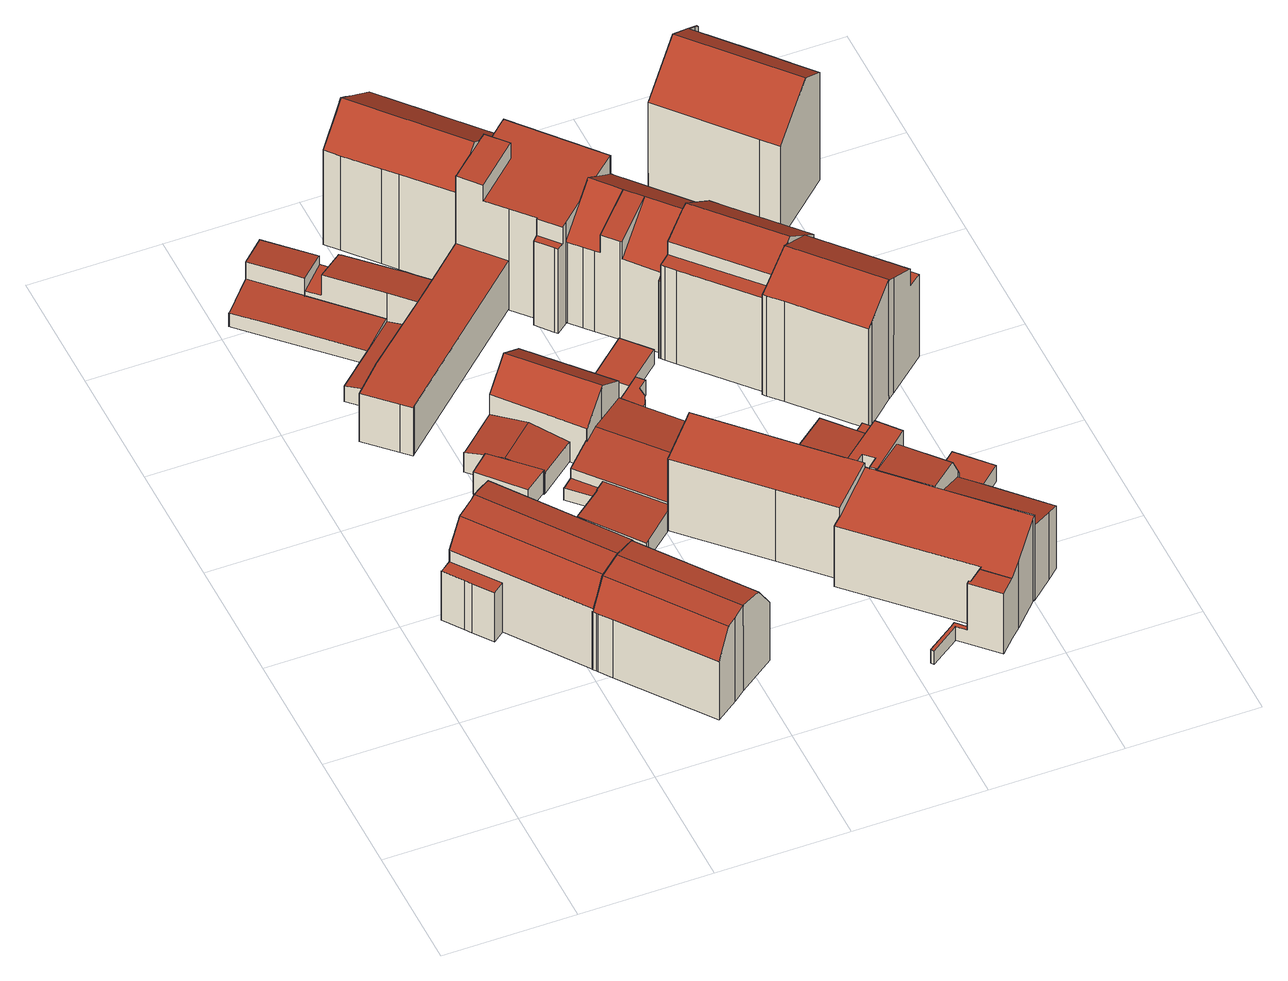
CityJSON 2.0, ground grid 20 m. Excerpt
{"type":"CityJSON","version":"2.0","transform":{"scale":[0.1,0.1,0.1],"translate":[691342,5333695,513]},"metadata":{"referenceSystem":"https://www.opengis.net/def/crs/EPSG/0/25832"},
"CityObjects":{
"building1":{"type":"Building","attributes":{"Gemeindeschluessel":"09162000","HoeheDach":"532.120","HoeheGrund":"515.900","Methode":"2000","NiedrigsteTraufeDesGebaeudes":"519.403","Geometrietyp2DReferenz":"3000","function":"31001_1000","roofType":"3100","measuredHeight":16.22,"storeysAboveGround":4},"geometry":[{"type":"MultiSurface","lod":"2","boundaries":[[[0,1,2,3]],[[4,5,6,7,8]],[[7,6,2,1,9]],[[10,11,12,13]],[[14,15,16,17,18]],[[19,20,21,22]],[[23,24,25,26]],[[4,8,16,15]],[[24,23,27,28,29]],[[10,13,30,31,32,33]],[[24,29,17,16,8,34,35,25]],[[11,18,36,37,12]],[[38,39,40,31,30,21,20]],[[41,38,20,19]],[[27,42,37,36,28]],[[3,2,6,5]],[[26,25,35,43]],[[42,22,21,30,13,12,37]],[[44,40,39,45]],[[9,34,8,7]],[[18,17,29,28,36]],[[14,33,32,44,45,41,19,22,42,27,23,26,43,46,0,3,5,4,15]],[[32,31,40,44]],[[33,14,18,11,10]],[[43,35,34,9,46]],[[46,9,1,0]],[[45,39,38,41]]],"semantics":{"surfaces":[{"type":"WallSurface"},{"type":"RoofSurface"},{"type":"GroundSurface"}],"values":[0,0,1,1,0,0,0,0,0,0,1,1,1,0,0,0,0,0,0,0,1,2,0,0,0,0,0]}}]},
"building2":{"type":"Building","attributes":{"Gemeindeschluessel":"09162000","HoeheDach":"532.100","HoeheGrund":"516.008","Methode":"2000","NiedrigsteTraufeDesGebaeudes":"526.811","Geometrietyp2DReferenz":"3000","function":"31001_9998","roofType":"3100","measuredHeight":16.09,"storeysAboveGround":3},"geometry":[{"type":"MultiSurface","lod":"2","boundaries":[[[47,48,49,50]],[[51,52,53,54]],[[52,55,56,18,57]],[[49,48,58,59,60,61,62,63]],[[64,65,66,67]],[[68,69,65,64]],[[70,63,62,71]],[[72,59,58,73]],[[74,75,76,77]],[[51,54,72,73,47,50,70,71,78,79,80,68,64,67,74,77]],[[80,81,69,68]],[[50,49,63,70]],[[78,71,62,61,57,18]],[[73,58,48,47]],[[72,54,53,60,59]],[[51,77,76,55,52]],[[79,82,81,80]],[[55,76,75,66,65,69,81,82,56]],[[60,53,52,57,61]],[[67,66,75,74]],[[79,78,18,56,82]]],"semantics":{"surfaces":[{"type":"WallSurface"},{"type":"RoofSurface"},{"type":"GroundSurface"}],"values":[0,0,1,1,0,0,0,0,0,2,0,0,0,0,0,0,0,1,1,0,0]}}]},
"building3":{"type":"Building","attributes":{"Gemeindeschluessel":"09162000","HoeheDach":"519.125","HoeheGrund":"515.890","Methode":"1000","NiedrigsteTraufeDesGebaeudes":"518.490","Geometrietyp2DReferenz":"3000","function":"31001_2000","roofType":"1000","measuredHeight":3.23},"geometry":[{"type":"MultiSurface","lod":"2","boundaries":[[[83,84,85,86,87,88,89,90,91]],[[92,93,91,90,89,94]],[[95,96,97,93,92,94,98,99,100]],[[84,83,91,93,97,96]],[[100,99,98,88,87,86]],[[85,84,96,95,100,86]],[[88,98,94,89]]],"semantics":{"surfaces":[{"type":"GroundSurface"},{"type":"WallSurface"},{"type":"RoofSurface"}],"values":[0,1,2,1,1,1,1]}}]},
"building4":{"type":"Building","attributes":{"Gemeindeschluessel":"09162000","HoeheDach":"520.077","HoeheGrund":"515.953","Methode":"1000","NiedrigsteTraufeDesGebaeudes":"520.077","Geometrietyp2DReferenz":"3000","function":"31001_2000","roofType":"1000","measuredHeight":4.12},"geometry":[{"type":"MultiSurface","lod":"2","boundaries":[[[101,102,103,104]],[[105,106,107,108]],[[102,101,109,105,108]],[[103,107,106,110,104]],[[105,109,110,106]],[[109,101,104,110]],[[102,108,107,103]]],"semantics":{"surfaces":[{"type":"WallSurface"},{"type":"GroundSurface"},{"type":"RoofSurface"}],"values":[0,0,1,2,0,0,0]}}]},
"building5":{"type":"Building","attributes":{"Gemeindeschluessel":"09162000","HoeheDach":"522.325","HoeheGrund":"515.800","Methode":"1000","NiedrigsteTraufeDesGebaeudes":"521.600","Geometrietyp2DReferenz":"3000","function":"31001_1000","roofType":"1000","measuredHeight":6.53,"storeysAboveGround":2},"geometry":[{"type":"MultiSurface","lod":"2","boundaries":[[[111,112,113,114]],[[114,113,115,116]],[[117,118,119,120,112,111]],[[118,116,115,119]],[[118,117,111,114,116]],[[120,119,115,113,112]]],"semantics":{"surfaces":[{"type":"WallSurface"},{"type":"GroundSurface"},{"type":"RoofSurface"}],"values":[0,0,0,0,1,2]}}]},
"building6":{"type":"Building","attributes":{"Gemeindeschluessel":"09162000","HoeheDach":"519.192","HoeheGrund":"515.700","Methode":"1000","NiedrigsteTraufeDesGebaeudes":"518.636","Geometrietyp2DReferenz":"3000","function":"31001_1000","roofType":"1000","measuredHeight":3.49,"storeysAboveGround":2},"geometry":[{"type":"MultiSurface","lod":"2","boundaries":[[[121,122,123,124]],[[121,124,125,126,127]],[[128,129,130,123,122]],[[127,128,122,121]],[[125,130,129,126]],[[124,123,130,125]],[[126,129,128,127]]],"semantics":{"surfaces":[{"type":"WallSurface"},{"type":"GroundSurface"},{"type":"RoofSurface"}],"values":[0,1,2,0,0,0,0]}}]},
"building7":{"type":"Building","attributes":{"Gemeindeschluessel":"09162000","HoeheDach":"520.270","HoeheGrund":"515.543","Methode":"1000","NiedrigsteTraufeDesGebaeudes":"519.224","Geometrietyp2DReferenz":"3000","function":"31001_2000","roofType":"3100","measuredHeight":4.73},"geometry":[{"type":"MultiSurface","lod":"2","boundaries":[[[131,132,133,134,135]],[[136,131,135,137]],[[138,139,140,141]],[[131,136,142,132]],[[143,144,140,139,134,133]],[[143,145,146,144]],[[136,137,138,141,146,145,142]],[[141,140,144,146]],[[139,138,137,135,134]],[[132,142,145,143,133]]],"semantics":{"surfaces":[{"type":"RoofSurface"},{"type":"WallSurface"},{"type":"GroundSurface"}],"values":[0,1,1,1,0,1,2,1,1,1]}}]},
"building8":{"type":"Building","attributes":{"Gemeindeschluessel":"09162000","HoeheDach":"524.423","HoeheGrund":"515.405","Methode":"1000","NiedrigsteTraufeDesGebaeudes":"524.423","Geometrietyp2DReferenz":"3000","function":"31001_1000","roofType":"1000","measuredHeight":9.02,"storeysAboveGround":3},"geometry":[{"type":"MultiSurface","lod":"2","boundaries":[[[147,148,149,150,151,152,153,154,155,156,157]],[[158,153,152,159]],[[160,161,151,150]],[[162,148,147,163]],[[164,156,155,165]],[[159,152,151,161]],[[166,154,153,158]],[[164,167,157,156]],[[165,155,154,166]],[[168,162,163,167,164,165,166,158,159,161,160]],[[168,160,150,149]],[[168,149,148,162]],[[167,163,147,157]]],"semantics":{"surfaces":[{"type":"RoofSurface"},{"type":"WallSurface"},{"type":"GroundSurface"}],"values":[0,1,1,1,1,1,1,1,1,2,1,1,1]}}]},
"building9":{"type":"Building","attributes":{"Gemeindeschluessel":"09162000","HoeheDach":"523.869","HoeheGrund":"515.790","Methode":"2000","NiedrigsteTraufeDesGebaeudes":"519.971","Geometrietyp2DReferenz":"3000","function":"31001_9998","roofType":"2100","measuredHeight":8.08,"storeysAboveGround":2},"geometry":[{"type":"MultiSurface","lod":"2","boundaries":[[[169,170,171,172]],[[172,171,173,174]],[[175,176,177,178,179,180]],[[181,182,170,169]],[[183,184,174,173,185,186]],[[187,188,189,190,175,180,118]],[[191,192,193,194,116,178,177,176,195]],[[189,186,185,173,171,170,182,196,191,195,190]],[[180,179,178,116,197,118]],[[175,190,195,176]],[[198,196,182,181]],[[183,186,189,188]],[[192,191,196,198]],[[174,184,183,188,187,118,197,116,194,193,192,198,181,169,172]]],"semantics":{"surfaces":[{"type":"WallSurface"},{"type":"RoofSurface"},{"type":"GroundSurface"}],"values":[0,0,1,0,0,0,0,1,0,0,0,0,0,2]}}]},
"building10":{"type":"Building","attributes":{"Gemeindeschluessel":"09162000","HoeheDach":"526.510","HoeheGrund":"515.543","Methode":"2000","NiedrigsteTraufeDesGebaeudes":"522.781","Geometrietyp2DReferenz":"3000","function":"31001_1000","roofType":"3100","measuredHeight":10.97,"storeysAboveGround":2},"geometry":[{"type":"MultiSurface","lod":"2","boundaries":[[[199,200,201,202]],[[203,199,202,204,205]],[[206,204,202,201,207,208]],[[205,204,206,209]],[[145,210,208,207]],[[211,200,199,203]],[[200,211,145,207,201]],[[145,211,203,205,209,210]],[[209,206,208,210]]],"semantics":{"surfaces":[{"type":"RoofSurface"},{"type":"WallSurface"},{"type":"GroundSurface"}],"values":[0,1,0,1,1,1,1,2,1]}}]},
"building11":{"type":"Building","attributes":{"Gemeindeschluessel":"09162000","HoeheDach":"520.990","HoeheGrund":"515.736","Methode":"2000","NiedrigsteTraufeDesGebaeudes":"517.870","Geometrietyp2DReferenz":"3000","function":"31001_9998","roofType":"3100","measuredHeight":5.25,"storeysAboveGround":1},"geometry":[{"type":"MultiSurface","lod":"2","boundaries":[[[212,213,214,215]],[[215,214,216,217]],[[218,219,220,221,222,223,224]],[[225,221,220,226]],[[227,228,224,223]],[[229,230,231,232]],[[233,234,235,236]],[[237,238,224,228]],[[239,236,235,240,241,242]],[[217,216,243,244]],[[226,220,219,245]],[[233,236,239,212,215,217,244,229,232,246,237,228,227,247,225,226,245]],[[233,245,219,218,234]],[[248,249,250,251]],[[240,235,234,218,224,238,252,253]],[[214,213,242,241,250,249,243,216]],[[246,252,238,237]],[[247,222,221,225]],[[227,223,222,247]],[[229,244,243,249,248,230]],[[246,232,231,254,253,252]],[[248,251,254,231,230]],[[240,253,254,251,250,241]],[[239,242,213,212]]],"semantics":{"surfaces":[{"type":"WallSurface"},{"type":"RoofSurface"},{"type":"GroundSurface"}],"values":[0,0,1,0,0,0,0,0,0,0,0,2,0,0,1,1,0,0,0,0,0,1,0,0]}}]},
"building12":{"type":"Building","attributes":{"Gemeindeschluessel":"09162000","HoeheDach":"532.142","HoeheGrund":"515.852","Methode":"2000","NiedrigsteTraufeDesGebaeudes":"529.289","Geometrietyp2DReferenz":"3000","function":"31001_9998","roofType":"2100","measuredHeight":16.29,"storeysAboveGround":4},"geometry":[{"type":"MultiSurface","lod":"2","boundaries":[[[255,256,257,258]],[[258,257,259,260]],[[261,262,263,264,259,257,256,265,266]],[[267,266,265,268]],[[269,261,266,267]],[[270,263,262,271]],[[268,265,256,255]],[[267,268,255,258,260,272,270,271,269]],[[271,262,261,269]],[[260,259,264,272]],[[272,264,263,270]]],"semantics":{"surfaces":[{"type":"WallSurface"},{"type":"RoofSurface"},{"type":"GroundSurface"}],"values":[0,0,1,0,0,0,0,2,0,0,0]}}]},
"building13":{"type":"Building","attributes":{"Gemeindeschluessel":"09162000","HoeheDach":"538.149","HoeheGrund":"515.727","Methode":"2000","NiedrigsteTraufeDesGebaeudes":"531.193","Geometrietyp2DReferenz":"3000","function":"31001_9998","roofType":"3100","measuredHeight":22.42,"storeysAboveGround":4},"geometry":[{"type":"MultiSurface","lod":"2","boundaries":[[[273,274,275,276]],[[277,278,279,280]],[[281,282,283,284,275,274,285,286,287,288]],[[289,287,286,290]],[[291,283,282,292]],[[290,286,285,293]],[[276,275,284,294]],[[295,296,278,277]],[[293,285,274,273]],[[297,298,296,295]],[[299,300,301,302]],[[280,289,290,293,273,276,294,291,292,299,302,303,297,295,277]],[[280,279,288,287,289]],[[292,282,281,300,299]],[[294,284,283,291]],[[302,301,304,303]],[[303,304,298,297]],[[296,298,304,301,300,281,288,279,278]]],"semantics":{"surfaces":[{"type":"WallSurface"},{"type":"RoofSurface"},{"type":"GroundSurface"}],"values":[0,0,1,0,0,0,0,0,0,0,0,2,0,0,0,0,0,1]}}]},
"building14":{"type":"Building","attributes":{"Gemeindeschluessel":"09162000","HoeheDach":"518.565","HoeheGrund":"515.733","Methode":"1000","NiedrigsteTraufeDesGebaeudes":"518.565","Geometrietyp2DReferenz":"3000","function":"31001_2000","roofType":"1000","measuredHeight":2.83},"geometry":[{"type":"MultiSurface","lod":"2","boundaries":[[[225,305,306,307]],[[307,308,309,225]],[[310,311,312,313]],[[314,315,306,305]],[[307,306,315,316,312,311,308]],[[309,308,311,310]],[[317,316,315,314]],[[305,225,309,310,313,317,314]],[[313,312,316,317]]],"semantics":{"surfaces":[{"type":"WallSurface"},{"type":"RoofSurface"},{"type":"GroundSurface"}],"values":[0,0,0,0,1,0,0,2,0]}}]},
"building15":{"type":"Building","attributes":{"Gemeindeschluessel":"09162000","HoeheDach":"518.549","HoeheGrund":"515.719","Methode":"1000","NiedrigsteTraufeDesGebaeudes":"518.549","Geometrietyp2DReferenz":"3000","function":"31001_2000","roofType":"1000","measuredHeight":2.83},"geometry":[{"type":"MultiSurface","lod":"2","boundaries":[[[318,319,320,321]],[[318,322,323,319]],[[322,318,321,324]],[[321,320,325,324]],[[322,324,325,323]],[[319,323,325,320]]],"semantics":{"surfaces":[{"type":"WallSurface"},{"type":"GroundSurface"},{"type":"RoofSurface"}],"values":[0,0,1,0,0,2]}}]},
"building16":{"type":"Building","attributes":{"Gemeindeschluessel":"09162000","HoeheDach":"537.001","HoeheGrund":"515.202","Methode":"2000","NiedrigsteTraufeDesGebaeudes":"530.971","Geometrietyp2DReferenz":"3000","function":"31001_1000","roofType":"1000","measuredHeight":21.8,"storeysAboveGround":6},"geometry":[{"type":"MultiSurface","lod":"2","boundaries":[[[326,327,328,329]],[[330,331,332,333,334,335]],[[336,330,335,337,338,339,340,341]],[[342,343,344,345]],[[346,336,341,347]],[[348,337,335,334]],[[328,327,349,350,351]],[[329,328,351,352]],[[332,353,354,333]],[[347,341,340,355]],[[353,352,351,350,356,354]],[[349,357,356,350]],[[326,358,359,357,349,327]],[[360,361,343,342]],[[345,344,362,363]],[[364,338,337,348]],[[365,358,326,329,352,353,332,331,346,347,355,366,360,342,345,363]],[[365,363,362,367]],[[354,356,357,359,367,362,344,343,361,364,348,334,333]],[[365,367,359,358]],[[360,366,339,338,364,361]],[[336,346,331,330]],[[355,340,339,366]]],"semantics":{"surfaces":[{"type":"WallSurface"},{"type":"RoofSurface"},{"type":"GroundSurface"}],"values":[0,0,1,0,0,0,1,0,0,0,0,0,0,0,0,0,2,0,1,0,0,0,0]}}]},
"building17":{"type":"Building","attributes":{"Gemeindeschluessel":"09162000","HoeheDach":"531.353","HoeheGrund":"515.670","Methode":"2000","NiedrigsteTraufeDesGebaeudes":"518.219","Geometrietyp2DReferenz":"3000","function":"31001_9998","roofType":"2100","measuredHeight":15.68,"storeysAboveGround":4},"geometry":[{"type":"MultiSurface","lod":"2","boundaries":[[[368,369,370,371]],[[372,373,374,375,376,377]],[[378,379,380,381]],[[381,380,382,383]],[[384,385,369,368]],[[372,377,386,387]],[[388,389,379,378]],[[377,376,375,390,391,392,393,394,395,386]],[[396,397,398,399,400,401,402]],[[403,404,371,370,405,406,407]],[[408,409,403,407,410,391,390,375,374]],[[386,395,394,411,412,387]],[[391,410,413,392]],[[414,385,384,415,416,417]],[[398,397,406,405]],[[368,371,404,403,409,408,374,373,372,387,412,411,418,419,402,401,400,388,378,381,383,416,415,384]],[[407,406,397,396,413,410]],[[399,398,405,370,369,385,414,417,382,380,379,389]],[[400,399,389,388]],[[383,382,417,416]],[[396,402,419,418,411,394,393,392,413]]],"semantics":{"surfaces":[{"type":"WallSurface"},{"type":"RoofSurface"},{"type":"GroundSurface"}],"values":[0,0,0,0,0,0,0,1,0,0,0,0,0,0,0,2,1,1,0,0,0]}}]},
"building18":{"type":"Building","attributes":{"Gemeindeschluessel":"09162000","HoeheDach":"531.601","HoeheGrund":"515.600","Methode":"2000","NiedrigsteTraufeDesGebaeudes":"526.803","Geometrietyp2DReferenz":"3000","function":"31001_1000","roofType":"1000","measuredHeight":16,"storeysAboveGround":3},"geometry":[{"type":"MultiSurface","lod":"2","boundaries":[[[420,421,422,423]],[[424,425,426,427,428,429]],[[430,431,432,433,434,435]],[[436,437,438,439,440,441,442]],[[422,421,443,444,445,435,434,433,436,442,446,447,448]],[[449,448,447,450,425,424]],[[451,449,424,429]],[[452,423,422,448,449,451]],[[453,445,444,454]],[[446,442,441,450,447]],[[455,456,457,432,431]],[[458,455,431,430]],[[454,444,443,459]],[[427,426,440,439]],[[450,441,440,426,425]],[[433,432,457,460,461,437,436]],[[462,463,464,456,455,458]],[[464,463,462,465,453,454,459,420,423,452,451,429,428,427,439,438,437,461,460]],[[460,457,456,464]],[[459,443,421,420]],[[465,462,458,430,435,445,453]]],"semantics":{"surfaces":[{"type":"WallSurface"},{"type":"RoofSurface"},{"type":"GroundSurface"}],"values":[0,0,0,0,1,1,0,0,0,0,1,1,0,0,1,0,0,2,0,0,0]}}]},
"building19":{"type":"Building","attributes":{"Gemeindeschluessel":"09162000","HoeheDach":"536.160","HoeheGrund":"515.654","Methode":"2000","NiedrigsteTraufeDesGebaeudes":"530.008","Geometrietyp2DReferenz":"3000","function":"31001_1000","roofType":"2100","measuredHeight":20.51,"storeysAboveGround":4},"geometry":[{"type":"MultiSurface","lod":"2","boundaries":[[[466,467,468,469,470,471,472,473,474,475,476,477,478,479,480,481]],[[466,482,483,467]],[[475,484,485,476]],[[467,483,486,468]],[[472,487,488,473]],[[471,470,489,490,491,492]],[[493,494,495]],[[496,488,487,493,495,497,485,484]],[[480,498,499,481]],[[477,500,501,478]],[[489,502,486,483,482,503,504,490]],[[478,501,505,479]],[[468,486,502,469]],[[469,502,489,470]],[[504,491,490]],[[495,504,503,499,498,505,501,500,497]],[[473,488,496,474]],[[477,476,485,497,500]],[[492,491,504,495,494]],[[466,481,499,503,482]],[[472,471,492,494,493,487]],[[479,505,498,480]],[[474,496,484,475]]],"semantics":{"surfaces":[{"type":"GroundSurface"},{"type":"WallSurface"},{"type":"RoofSurface"}],"values":[0,1,1,1,1,1,1,2,1,1,2,1,1,1,1,2,1,1,2,1,1,1,1]}}]},
"building20":{"type":"Building","attributes":{"Gemeindeschluessel":"09162000","HoeheDach":"518.518","HoeheGrund":"515.630","Methode":"1000","NiedrigsteTraufeDesGebaeudes":"518.518","Geometrietyp2DReferenz":"3000","function":"31001_2000","roofType":"1000","measuredHeight":2.89},"geometry":[{"type":"MultiSurface","lod":"2","boundaries":[[[506,507,508,509,510,511]],[[512,510,509,513]],[[514,511,510,512]],[[515,516,507,506,511,514]],[[517,516,515,514,512,513]],[[516,517,513,509,508,507]]],"semantics":{"surfaces":[{"type":"RoofSurface"},{"type":"WallSurface"},{"type":"GroundSurface"}],"values":[0,1,1,1,2,1]}}]},
"building21":{"type":"Building","attributes":{"Gemeindeschluessel":"09162000","HoeheDach":"529.469","HoeheGrund":"515.410","Methode":"1000","NiedrigsteTraufeDesGebaeudes":"527.040","Geometrietyp2DReferenz":"3000","function":"31001_1000","roofType":"2100","measuredHeight":14.06,"storeysAboveGround":3},"geometry":[{"type":"MultiSurface","lod":"2","boundaries":[[[518,519,520,521,522,523,524]],[[525,526,527,528,529,530,531]],[[518,526,525,519]],[[531,530,529,522,521,520]],[[524,527,526,518]],[[528,527,524,523,522,529]],[[519,525,531,520]]],"semantics":{"surfaces":[{"type":"GroundSurface"},{"type":"RoofSurface"},{"type":"WallSurface"}],"values":[0,1,2,2,2,2,2]}}]},
"building22":{"type":"Building","attributes":{"Gemeindeschluessel":"09162000","HoeheDach":"537.850","HoeheGrund":"515.587","Methode":"2000","NiedrigsteTraufeDesGebaeudes":"531.780","Geometrietyp2DReferenz":"3000","function":"31001_9998","roofType":"3100","measuredHeight":22.26,"storeysAboveGround":4},"geometry":[{"type":"MultiSurface","lod":"2","boundaries":[[[467,532,533,466]],[[534,535,536,537,538,533,532,539]],[[540,541,542,543,544,545]],[[546,547,535,534,543,542]],[[481,466,533,538,548]],[[546,542,541,549]],[[543,534,539,544]],[[550,551,552,537,536]],[[553,540,545,468]],[[537,552,554,555,548,538]],[[550,536,535,547]],[[550,547,546,549,553,468,467,466,481,556,557,551]],[[467,468,545,544,539,532]],[[557,554,552,551]],[[481,548,555,556]],[[556,555,554,557]],[[549,541,540,553]]],"semantics":{"surfaces":[{"type":"WallSurface"},{"type":"RoofSurface"},{"type":"GroundSurface"}],"values":[0,1,1,0,0,0,0,0,0,1,0,2,0,0,0,0,0]}}]},
"building23":{"type":"Building","attributes":{"Gemeindeschluessel":"09162000","HoeheDach":"518.549","HoeheGrund":"515.500","Methode":"1000","NiedrigsteTraufeDesGebaeudes":"518.549","Geometrietyp2DReferenz":"3000","function":"31001_2000","roofType":"1000","measuredHeight":3.05},"geometry":[{"type":"MultiSurface","lod":"2","boundaries":[[[558,559,560,561]],[[562,563,560,559]],[[564,558,561,565]],[[562,559,558,564]],[[562,564,565,563]],[[565,561,560,563]]],"semantics":{"surfaces":[{"type":"WallSurface"},{"type":"GroundSurface"},{"type":"RoofSurface"}],"values":[0,1,2,0,0,0]}}]},
"building24":{"type":"Building","attributes":{"Gemeindeschluessel":"09162000","HoeheDach":"537.892","HoeheGrund":"515.549","Methode":"2000","NiedrigsteTraufeDesGebaeudes":"530.870","Geometrietyp2DReferenz":"3000","function":"31001_1000","roofType":"3100","measuredHeight":22.34,"storeysAboveGround":5},"geometry":[{"type":"MultiSurface","lod":"2","boundaries":[[[566,567,568,569,570,571]],[[572,570,569,573]],[[574,575,576,577,578]],[[579,580,581,582,583,584,585,586,575,574,572,573,587,588]],[[584,589,590,585]],[[589,591,592,593,594,595,577,576,596,590]],[[573,569,568,587]],[[572,574,578,597,571,570]],[[579,588,567,566,598,599]],[[586,596,576,575]],[[582,592,591,583]],[[587,568,567,588]],[[585,590,596,586]],[[581,593,592,582]],[[583,591,589,584]],[[571,597,598,566]],[[595,599,598,597,578,577]],[[580,579,599,595,594]],[[580,594,593,581]]],"semantics":{"surfaces":[{"type":"RoofSurface"},{"type":"WallSurface"},{"type":"GroundSurface"}],"values":[0,1,1,2,1,0,1,1,1,1,1,1,1,1,1,1,0,1,1]}}]},
"building25":{"type":"Building","attributes":{"Gemeindeschluessel":"09162000","HoeheDach":"536.544","HoeheGrund":"513.285","Methode":"2000","NiedrigsteTraufeDesGebaeudes":"530.713","Geometrietyp2DReferenz":"3000","function":"31001_9998","roofType":"3100","measuredHeight":23.26,"storeysAboveGround":5},"geometry":[{"type":"MultiSurface","lod":"2","boundaries":[[[600,601,602,603]],[[604,605,606,607]],[[608,609,605,604]],[[610,611,609,608]],[[601,612,613,614,606,605,609,611,615,616,602]],[[617,618,614,613,619]],[[620,617,619,621]],[[622,607,606,614,618]],[[611,610,623,615]],[[622,620,621,624,600,603,625,623,610,608,604,607]],[[622,618,617,620]],[[624,621,619,613,612]],[[625,616,615,623]],[[601,600,624,612]],[[603,602,616,625]]],"semantics":{"surfaces":[{"type":"WallSurface"},{"type":"RoofSurface"},{"type":"GroundSurface"}],"values":[0,0,0,0,1,1,0,0,0,2,0,0,0,0,0]}}]},
"building26":{"type":"Building","attributes":{"Gemeindeschluessel":"09162000","HoeheDach":"517.930","HoeheGrund":"513.502","Methode":"1000","NiedrigsteTraufeDesGebaeudes":"517.930","Geometrietyp2DReferenz":"3000","function":"31001_2000","roofType":"1000","measuredHeight":4.43},"geometry":[{"type":"MultiSurface","lod":"2","boundaries":[[[626,627,628,629,630,631]],[[626,631,632,633]],[[633,632,634,635,636,637]],[[632,631,630,634]],[[635,629,628,636]],[[637,636,628,627]],[[626,633,637,627]],[[635,634,630,629]]],"semantics":{"surfaces":[{"type":"GroundSurface"},{"type":"WallSurface"},{"type":"RoofSurface"}],"values":[0,1,2,1,1,1,1,1]}}]}
},
"vertices":[
[226,400,29],[226,400,64],[235,388,64],[235,388,29],[236,368,29],[245,374,29],[245,374,64],[236,368,64],[236,368,143],[217,394,64],[195,198,143],[217,214,184],[85,394,184],[63,378,143],[248,237,29],[302,277,29],[302,277,144],[279,260,184],[248,237,191],[46,366,29],[46,366,121],[47,366,121],[47,366,29],[170,458,29],[170,458,143],[192,428,143],[192,428,29],[129,428,29],[129,428,188],[147,441,184],[63,378,121],[112,312,121],[112,312,29],[195,198,29],[217,394,143],[199,418,143],[116,417,191],[109,411,189],[67,337,121],[74,327,121],[95,299,121],[67,337,29],[109,411,29],[199,418,29],[95,299,29],[74,327,29],[217,394,29],
[199,191,30],[199,191,138],[198,193,138],[198,193,30],[363,79,30],[363,79,191],[345,65,187],[345,65,30],[395,101,184],[278,259,184],[246,236,191],[213,172,138],[311,41,139],[332,56,184],[215,213,184],[195,198,139],[194,198,138],[322,250,30],[322,250,139],[370,186,139],[370,186,30],[307,270,30],[307,270,138],[194,198,30],[195,198,30],[311,41,30],[213,172,30],[411,129,30],[411,129,139],[419,119,139],[419,119,30],[248,237,30],[302,277,30],[305,274,30],[305,274,138],[302,277,139],
[173,875,29],[150,854,29],[52,951,29],[8,995,29],[9,995,29],[52,1040,29],[112,979,29],[194,896,29],[195,895,29],[194,896,61],[195,895,61],[112,979,61],[52,951,55],[150,854,55],[173,875,58],[52,1040,61],[9,995,55],[8,995,55],
[181,570,30],[235,509,30],[235,509,71],[181,570,71],[270,536,30],[270,536,71],[268,534,71],[268,534,30],[210,596,30],[210,596,71],
[52,1040,28],[52,1040,93],[89,1078,86],[89,1078,28],[150,1018,86],[150,1018,28],[99,993,28],[112,979,28],[112,979,93],[99,993,93],
[94,804,27],[94,804,56],[150,854,56],[150,854,27],[195,895,27],[228,861,27],[127,772,27],[127,772,62],[228,861,62],[195,895,56],
[272,537,63],[326,580,62],[286,626,73],[230,576,73],[270,536,63],[272,537,25],[270,536,25],[210,596,25],[210,596,68],[188,618,62],[188,618,25],[326,580,25],[248,670,63],[190,618,63],[248,670,25],[190,618,25],
[125,687,114],[138,674,114],[142,678,114],[368,882,114],[316,941,114],[270,899,114],[257,887,114],[228,861,114],[127,772,114],[97,742,114],[83,728,114],[257,887,24],[270,899,24],[368,882,24],[316,941,24],[138,674,24],[125,687,24],[97,742,24],[127,772,24],[228,861,24],[83,728,24],[142,678,24],
[254,915,28],[254,915,99],[270,899,99],[270,899,28],[257,887,102],[257,887,28],[129,962,70],[170,998,70],[151,1017,70],[150,1018,70],[138,1006,70],[112,979,70],[242,928,28],[242,928,99],[228,861,28],[228,862,28],[228,862,109],[228,861,109],[129,962,28],[195,895,28],[195,895,109],[129,962,108],[173,995,99],[173,995,28],[170,998,28],[151,1017,28],[170,998,99],[228,941,99],[138,1006,28],[228,941,28],
[418,627,98],[320,737,98],[283,703,135],[380,593,135],[418,627,25],[378,591,133],[378,591,25],[343,560,98],[248,670,100],[342,561,98],[343,560,25],[342,561,25],[320,737,25],
[348,365,27],[348,365,61],[344,362,60],[344,362,27],[279,446,61],[279,446,27],[460,461,80],[462,463,79],[516,510,67],[439,602,67],[418,627,67],[378,591,76],[362,577,80],[439,602,27],[516,510,27],[378,591,27],[362,577,27],[289,514,27],[289,514,49],[291,515,49],[291,515,27],[443,447,27],[443,447,76],[438,442,75],[438,442,27],[343,560,27],[343,560,75],[393,403,27],[403,411,67],[403,411,64],[393,403,64],[323,479,63],[323,479,27],[462,463,27],[342,561,27],[418,627,27],[322,480,49],[322,480,63],[336,491,64],[336,491,49],[342,561,75],[305,528,67],[305,528,49],
[443,447,29],[443,447,191],[553,334,191],[553,334,29],[601,285,191],[601,285,29],[502,292,163],[567,225,163],[621,265,191],[612,274,191],[438,442,189],[393,403,163],[393,403,29],[438,442,29],[502,292,29],[621,265,29],[567,225,29],[612,274,29],
[354,1125,27],[354,1125,182],[371,1105,182],[371,1105,27],[187,1091,27],[187,1091,204],[221,1121,242],[221,1121,27],[361,981,251],[371,990,241],[382,999,230],[428,1041,182],[297,1190,182],[258,1155,222],[240,1138,242],[230,1130,251],[240,1138,27],[258,1155,27],[382,999,27],[371,990,27],[297,1190,27],[428,1041,27],[204,1072,27],[204,1072,204],[244,1027,27],[244,1027,204],[323,947,27],[323,947,210],[319,943,205],[319,943,27],[262,1007,27],[262,1007,205],
[450,612,27],[450,612,56],[439,602,56],[417,628,56],[417,628,27],[459,665,27],[459,665,56],[469,654,56],[469,654,27],[456,627,27],[456,627,56],[455,642,56],[455,642,27],
[411,692,27],[411,692,55],[469,743,55],[469,743,27],[445,653,27],[445,653,55],[503,704,27],[503,704,55],
[411,814,22],[411,814,180],[407,818,180],[407,818,22],[316,941,240],[316,941,22],[368,882,22],[368,882,211],[343,910,211],[343,910,240],[319,943,240],[409,970,240],[382,1000,240],[382,999,240],[371,990,240],[323,947,240],[430,1043,22],[430,1043,211],[534,922,211],[534,922,22],[319,943,22],[323,947,22],[409,970,211],[420,821,180],[395,850,180],[387,842,180],[387,842,22],[396,851,22],[396,851,211],[371,990,22],[395,850,211],[420,821,211],[427,827,22],[427,827,211],[428,1041,22],[428,1041,211],[533,921,211],[533,921,22],[382,1000,211],[479,874,22],[382,999,22],[479,874,211],
[788,85,27],[788,85,180],[751,47,151],[751,47,27],[619,27,27],[662,57,27],[664,59,27],[664,59,52],[662,57,52],[619,27,52],[567,225,27],[567,225,147],[621,265,184],[621,265,27],[626,260,183],[626,260,27],[793,89,27],[793,89,184],[616,32,52],[616,32,27],[556,218,27],[556,218,140],[665,58,52],[676,47,52],[680,51,52],[671,62,52],[666,67,52],[658,61,52],[682,49,139],[702,65,140],[702,65,139],[705,67,141],[705,67,27],[702,65,27],[682,49,27],[713,9,27],[735,31,27],[735,31,139],[735,31,140],[713,9,139],[665,58,27],[676,47,27],[676,47,139],[666,67,27],[658,61,27],[680,51,139],[692,192,183],[692,192,27],[632,254,27],[632,254,183],[671,62,27],[680,51,27],
[626,286,26],[626,286,186],[612,274,186],[612,274,26],[553,334,186],[604,378,180],[621,393,138],[621,393,26],[604,378,26],[553,334,26],[633,252,185],[679,292,180],[695,306,141],[695,306,186],[679,292,186],[633,252,186],[693,308,186],[693,308,26],[667,339,26],[665,342,26],[665,342,140],[667,339,140],[667,339,186],[640,272,186],[626,260,186],[632,254,186],[650,325,186],[603,284,186],[602,284,186],[601,285,186],[650,325,180],[601,285,26],[602,284,26],[632,254,26],[626,260,26],[734,229,180],[745,239,152],[749,242,143],[692,192,185],[640,272,26],[749,242,26],[695,306,26],[692,192,26],[734,229,26],[745,239,26],[633,252,26],
[575,763,26],[568,758,26],[516,712,26],[514,714,26],[521,720,26],[481,767,26],[455,795,26],[444,807,26],[429,824,26],[427,827,26],[479,874,26],[533,921,26],[534,922,26],[537,918,26],[552,901,26],[630,812,26],[575,763,229],[568,758,223],[427,827,177],[479,874,230],[516,712,170],[455,795,177],[444,807,177],[521,720,177],[483,765,178],[483,765,210],[481,767,210],[461,789,177],[461,789,210],[515,836,232],[429,824,177],[481,876,232],[552,901,177],[630,812,177],[533,921,178],[534,922,177],[514,714,170],[577,766,232],[536,812,232],[537,918,177],
[660,383,55],[675,365,55],[675,366,55],[741,422,55],[703,464,55],[639,408,55],[703,464,26],[741,422,26],[639,408,26],[660,383,26],[675,365,26],[675,366,26],
[826,118,24],[793,89,24],[692,192,24],[744,238,24],[745,239,24],[779,203,24],[844,134,24],[793,89,165],[826,118,149],[844,134,141],[779,203,141],[745,239,140],[744,238,141],[692,192,165],
[568,758,245],[575,763,248],[636,613,225],[663,635,240],[672,643,245],[678,648,249],[575,763,249],[533,727,225],[520,707,201],[532,694,201],[618,598,201],[636,613,201],[533,727,201],[516,712,201],[618,598,26],[663,635,26],[630,812,188],[532,694,26],[672,643,26],[733,697,26],[733,697,188],[520,707,26],[646,794,188],[635,807,188],[635,807,26],[646,794,26],
[836,318,55],[836,318,25],[792,366,25],[792,366,55],[775,264,25],[730,311,25],[775,264,55],[730,311,55],
[816,562,179],[836,579,179],[753,674,179],[737,693,179],[733,697,179],[712,678,179],[733,697,25],[737,693,25],[672,643,25],[663,635,25],[663,635,248],[664,636,249],[672,643,243],[777,528,25],[766,519,25],[725,483,25],[719,478,25],[636,571,25],[618,591,25],[614,595,25],[618,598,25],[753,674,25],[836,579,25],[618,591,212],[614,595,213],[636,571,213],[719,478,213],[725,483,218],[766,519,249],[767,519,249],[618,598,215],[712,678,212],[816,562,212],[777,528,241],
[742,1123,3],[742,1123,192],[750,1130,184],[750,1130,3],[837,987,3],[837,987,204],[857,963,204],[857,963,3],[793,1038,3],[793,1038,204],[731,1110,3],[731,1110,203],[729,1112,203],[693,1080,235],[823,932,235],[743,1121,192],[751,1128,184],[743,903,177],[764,879,177],[634,1027,177],[743,903,3],[634,1027,3],[764,879,3],[743,1121,3],[729,1112,3],[751,1128,3],
[793,1038,5],[731,1110,5],[743,1121,5],[781,1079,5],[783,1081,5],[808,1052,5],[808,1052,49],[793,1038,49],[783,1081,49],[781,1079,49],[743,1121,49],[731,1110,49]
]}
